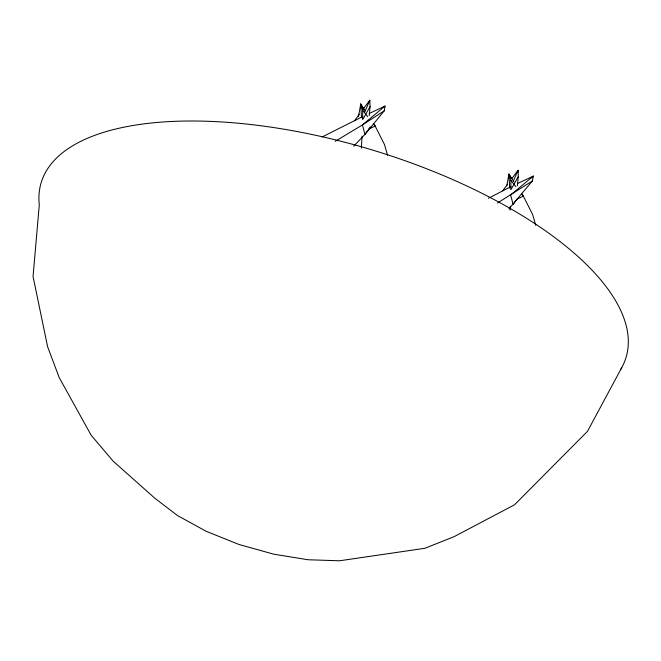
<?xml version="1.0" encoding="UTF-8"?>
<svg xmlns="http://www.w3.org/2000/svg" width="661" height="661" viewBox="0 0 661 661"><rect width="100%" height="100%" fill="white"/><g stroke="black" fill="none" stroke-linecap="round" stroke-linejoin="round"><path stroke-width="0.99" d="M362.592 119.286L362.765 110.404L360.732 104.058L358.411 116.708M510.788 189.368L510.961 180.486L508.929 174.14L506.789 185.815M361.352 148.155L362.088 136.125M510.036 210.215L510.284 206.207M517.894 172.331L518.034 170.29L511.895 178.511M369.193 115.683L370.077 106.561L369.838 100.208L363.079 109.255M517.389 185.766L518.282 176.644L518.034 170.29L513.242 181.362M353.685 146.172L364.955 134.406L384.231 110.841L385.049 106.066L369.276 113.461M508.92 208.901L532.427 180.924L533.245 176.148L517.472 183.543M364.641 112.205L369.838 100.208M621.753 367.599L587.48 431.352L514.531 504.781L454.14 536.649L424.907 548.291L339.481 560.792L307.993 559.743L273.712 554.174L238.976 544.474L206.149 531.287L177.47 515.53L154.897 498.27L113.229 461.221L91.177 435.26L59.209 377.588L47.584 346.628L33.05 276.472L39.288 204.885A305.208 126.086 16.6 0 1 359.477 146.23A305.208 126.086 16.6 0 1 620.828 369.218M363.063 119.038L370.077 106.561M511.259 189.12L518.282 176.644M367.904 130.234L364.955 134.406L362.418 124.929L385.049 106.066M369.086 128.573L370.267 126.904M516.101 200.316L513.151 204.48L510.614 195.003L533.245 176.148L532.064 177.817M354.486 120.773L359.394 114.188M502.682 190.847L507.59 184.27M531.841 177.569L533.245 176.148M384.231 110.841L362.418 124.929L335.243 141.305M532.427 180.924L497.477 203.018M362.782 116.501L322.13 136.992M488.421 198.3L510.978 186.584M368.747 129.102L375.167 126.094L384.446 144.462L387.577 155.318M516.943 199.184L523.363 196.168L532.642 214.544L535.774 225.401M510.961 180.486L515.927 186.757M521.504 193.822L523.363 196.168L521.703 193.632M362.765 110.404L367.723 116.683M373.308 123.739L375.167 126.094L373.498 123.549M509.73 188.17L508.929 174.14L513.928 181.767M361.476 117.088L360.732 104.058L365.178 110.841M508.929 174.14L511.564 178.487M360.732 104.058L363.889 109.28"/></g></svg>
